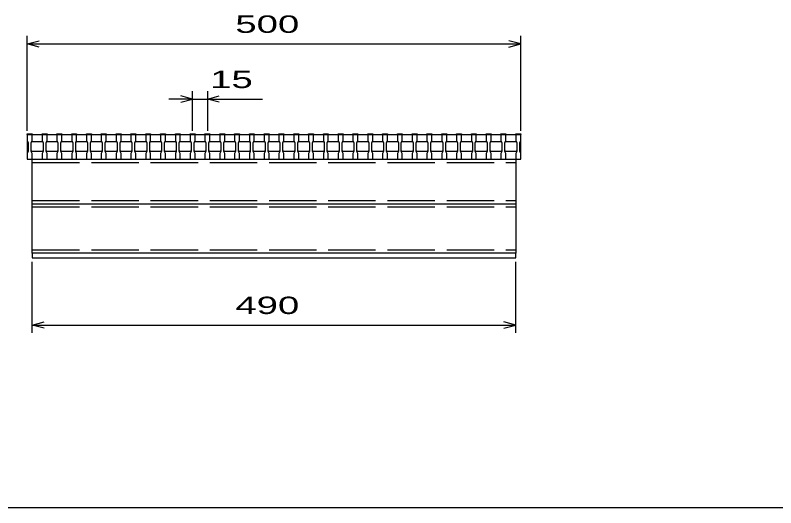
# Model space of a CAD drawing. Units: millimetres, scale not verified. Extents: x -1456 to 1385, y -1026 to 843.
# Drawn here: x -999 to -228, y -917 to -418 of the extents above; entities that cross this region are included whole.
import ezdxf
from ezdxf.enums import TextEntityAlignment as Align

# ---------------------------------------------------------------- set-up
doc = ezdxf.new("R2010")
doc.units = ezdxf.units.MM
doc.header["$LTSCALE"] = 8
doc.linetypes.add('DASHED', pattern=[7.5, 6, -1.5])
for name, color, linetype, lineweight in [('0_2', 150, 'Continuous', 25), ('16', 3, 'Continuous', 25), ('22', 4, 'Continuous', 25)]:
    doc.layers.add(name, color=color, linetype=linetype, lineweight=lineweight)
doc.styles.add('ベクトル', font='')
doc.styles.get('ベクトル').set_extended_font_data('ベクトル')

msp = doc.modelspace()

# ---------------------------------------------------------------- linework, layer by layer
at = {"layer": '0_2'}
msp.add_line((1384.8, -917.2), (-1383.2, -917.2), dxfattribs=at)
at = {"layer": '16'}
for p, q in [((-987, -539), (-987, -538.3)), ((-987, -538.3), (-982, -538.3)), ((-987, -539), (-987, -545)), ((-982, -539), (-987, -539)), ((-987, -539), (-987, -564)), ((-987, -539), (-487, -539)), ((-982, -538.3), (-982, -539)), ((-982, -545), (-982, -539)), ((-972, -539), (-972, -538.3)), ((-972, -538.3), (-967, -538.3)), ((-972, -539), (-972, -545)), ((-967, -539), (-972, -539)), ((-967, -538.3), (-967, -539)), ((-967, -545), (-967, -539)), ((-957, -539), (-957, -538.3)), ((-957, -538.3), (-952, -538.3)), ((-957, -539), (-957, -545)), ((-952, -539), (-957, -539)), ((-952, -538.3), (-952, -539)), ((-952, -545), (-952, -539)), ((-942, -539), (-942, -538.3)), ((-942, -538.3), (-937, -538.3)), ((-942, -539), (-942, -545)), ((-937, -539), (-942, -539)), ((-937, -538.3), (-937, -539)), ((-937, -545), (-937, -539)), ((-927, -539), (-927, -538.3)), ((-927, -538.3), (-922, -538.3)), ((-927, -539), (-927, -545)), ((-922, -539), (-927, -539)), ((-922, -538.3), (-922, -539)), ((-922, -545), (-922, -539)), ((-912, -539), (-912, -538.3)), ((-912, -538.3), (-907, -538.3)), ((-912, -539), (-912, -545)), ((-907, -539), (-912, -539)), ((-907, -538.3), (-907, -539)), ((-907, -545), (-907, -539)), ((-897, -539), (-897, -538.3)), ((-897, -538.3), (-892, -538.3)), ((-897, -539), (-897, -545)), ((-892, -539), (-897, -539)), ((-892, -538.3), (-892, -539)), ((-892, -545), (-892, -539)), ((-882, -539), (-882, -538.3)), ((-882, -538.3), (-877, -538.3)), ((-882, -539), (-882, -545)), ((-877, -539), (-882, -539)), ((-877, -538.3), (-877, -539)), ((-877, -545), (-877, -539)), ((-867, -539), (-867, -538.3)), ((-867, -538.3), (-862, -538.3)), ((-867, -539), (-867, -545)), ((-862, -539), (-867, -539)), ((-862, -538.3), (-862, -539)), ((-862, -545), (-862, -539)), ((-852, -539), (-852, -538.3)), ((-852, -538.3), (-847, -538.3)), ((-852, -539), (-852, -545)), ((-847, -539), (-852, -539)), ((-847, -538.3), (-847, -539)), ((-847, -545), (-847, -539)), ((-837, -539), (-837, -538.3)), ((-837, -538.3), (-832, -538.3)), ((-837, -539), (-837, -545)), ((-832, -539), (-837, -539)), ((-832, -538.3), (-832, -539)), ((-832, -545), (-832, -539)), ((-822, -539), (-822, -538.3)), ((-822, -538.3), (-817, -538.3)), ((-822, -539), (-822, -545)), ((-817, -539), (-822, -539)), ((-817, -538.3), (-817, -539)), ((-817, -545), (-817, -539)), ((-807, -539), (-807, -538.3)), ((-807, -538.3), (-802, -538.3)), ((-807, -539), (-807, -545)), ((-802, -539), (-807, -539)), ((-802, -538.3), (-802, -539)), ((-802, -545), (-802, -539)), ((-792, -539), (-792, -538.3)), ((-792, -538.3), (-787, -538.3)), ((-792, -539), (-792, -545)), ((-787, -539), (-792, -539)), ((-787, -538.3), (-787, -539)), ((-787, -545), (-787, -539)), ((-777, -539), (-777, -538.3)), ((-777, -538.3), (-772, -538.3)), ((-777, -539), (-777, -545)), ((-772, -539), (-777, -539)), ((-772, -538.3), (-772, -539)), ((-772, -545), (-772, -539)), ((-762, -539), (-762, -538.3)), ((-762, -538.3), (-757, -538.3)), ((-762, -539), (-762, -545)), ((-757, -539), (-762, -539)), ((-757, -538.3), (-757, -539)), ((-757, -545), (-757, -539)), ((-747, -539), (-747, -538.3)), ((-747, -538.3), (-742, -538.3)), ((-747, -539), (-747, -545)), ((-742, -539), (-747, -539)), ((-742, -538.3), (-742, -539)), ((-742, -545), (-742, -539)), ((-732, -539), (-732, -538.3)), ((-732, -538.3), (-727, -538.3)), ((-732, -539), (-732, -545)), ((-727, -539), (-732, -539)), ((-727, -538.3), (-727, -539)), ((-727, -545), (-727, -539)), ((-717, -539), (-717, -538.3)), ((-717, -538.3), (-712, -538.3)), ((-717, -539), (-717, -545)), ((-712, -539), (-717, -539)), ((-712, -538.3), (-712, -539)), ((-712, -545), (-712, -539)), ((-702, -539), (-702, -538.3)), ((-702, -538.3), (-697, -538.3)), ((-702, -539), (-702, -545)), ((-697, -539), (-702, -539)), ((-697, -538.3), (-697, -539)), ((-697, -545), (-697, -539)), ((-687, -539), (-687, -538.3)), ((-687, -538.3), (-682, -538.3)), ((-687, -539), (-687, -545)), ((-682, -539), (-687, -539)), ((-682, -538.3), (-682, -539)), ((-682, -545), (-682, -539)), ((-672, -539), (-672, -538.3)), ((-672, -538.3), (-667, -538.3)), ((-672, -539), (-672, -545)), ((-667, -539), (-672, -539)), ((-667, -538.3), (-667, -539)), ((-667, -545), (-667, -539)), ((-657, -539), (-657, -538.3)), ((-657, -538.3), (-652, -538.3)), ((-657, -539), (-657, -545)), ((-652, -539), (-657, -539)), ((-652, -538.3), (-652, -539)), ((-652, -545), (-652, -539)), ((-642, -539), (-642, -538.3)), ((-642, -538.3), (-637, -538.3)), ((-642, -539), (-642, -545)), ((-637, -539), (-642, -539)), ((-637, -538.3), (-637, -539)), ((-637, -545), (-637, -539)), ((-627, -539), (-627, -538.3)), ((-627, -538.3), (-622, -538.3)), ((-627, -539), (-627, -545)), ((-622, -539), (-627, -539)), ((-622, -538.3), (-622, -539)), ((-622, -545), (-622, -539)), ((-612, -539), (-612, -538.3)), ((-612, -538.3), (-607, -538.3)), ((-612, -539), (-612, -545)), ((-607, -539), (-612, -539)), ((-607, -538.3), (-607, -539)), ((-607, -545), (-607, -539)), ((-597, -539), (-597, -538.3)), ((-597, -538.3), (-592, -538.3)), ((-597, -539), (-597, -545)), ((-592, -539), (-597, -539)), ((-592, -538.3), (-592, -539)), ((-592, -545), (-592, -539)), ((-582, -539), (-582, -538.3)), ((-582, -538.3), (-577, -538.3)), ((-582, -539), (-582, -545)), ((-577, -539), (-582, -539)), ((-577, -538.3), (-577, -539)), ((-577, -545), (-577, -539)), ((-567, -539), (-567, -538.3)), ((-567, -538.3), (-562, -538.3)), ((-567, -539), (-567, -545)), ((-562, -539), (-567, -539)), ((-562, -538.3), (-562, -539)), ((-562, -545), (-562, -539)), ((-552, -539), (-552, -538.3)), ((-552, -538.3), (-547, -538.3)), ((-552, -539), (-552, -545)), ((-547, -539), (-552, -539)), ((-547, -538.3), (-547, -539)), ((-547, -545), (-547, -539)), ((-537, -539), (-537, -538.3)), ((-537, -538.3), (-532, -538.3)), ((-537, -539), (-537, -545)), ((-532, -539), (-537, -539)), ((-532, -538.3), (-532, -539)), ((-532, -545), (-532, -539)), ((-522, -539), (-522, -538.3)), ((-522, -538.3), (-517, -538.3)), ((-522, -539), (-522, -545)), ((-517, -539), (-522, -539)), ((-517, -538.3), (-517, -539)), ((-517, -545), (-517, -539)), ((-507, -539), (-507, -538.3)), ((-507, -538.3), (-502, -538.3)), ((-507, -539), (-507, -545)), ((-502, -539), (-507, -539)), ((-502, -538.3), (-502, -539)), ((-502, -545), (-502, -539)), ((-492, -539), (-492, -538.3)), ((-492, -538.3), (-487, -538.3)), ((-492, -539), (-492, -545)), ((-487, -539), (-492, -539)), ((-487, -538.3), (-487, -539)), ((-487, -545), (-487, -539)), ((-487, -564), (-487, -539)), ((-987, -545), (-986, -547)), ((-986, -547), (-986, -556)), ((-983, -547), (-982, -545)), ((-983, -547), (-982, -546)), ((-983, -556), (-983, -547)), ((-982, -546), (-972, -546)), ((-972, -545), (-971, -547)), ((-972, -546), (-971, -547)), ((-971, -547), (-971, -556)), ((-968, -547), (-967, -545)), ((-968, -547), (-967, -546)), ((-968, -556), (-968, -547)), ((-967, -546), (-957, -546)), ((-957, -545), (-956, -547)), ((-957, -546), (-956, -547)), ((-956, -547), (-956, -556)), ((-953, -547), (-952, -545)), ((-953, -547), (-952, -546)), ((-953, -556), (-953, -547)), ((-952, -546), (-942, -546)), ((-942, -545), (-941, -547)), ((-942, -546), (-941, -547)), ((-941, -547), (-941, -556)), ((-938, -547), (-937, -545)), ((-938, -547), (-937, -546)), ((-938, -556), (-938, -547)), ((-937, -546), (-927, -546)), ((-927, -545), (-926, -547)), ((-927, -546), (-926, -547)), ((-926, -547), (-926, -556)), ((-923, -547), (-922, -545)), ((-923, -547), (-922, -546)), ((-923, -556), (-923, -547)), ((-922, -546), (-912, -546)), ((-912, -545), (-911, -547)), ((-912, -546), (-911, -547)), ((-911, -547), (-911, -556)), ((-908, -547), (-907, -545)), ((-908, -547), (-907, -546)), ((-908, -556), (-908, -547)), ((-907, -546), (-897, -546)), ((-897, -545), (-896, -547)), ((-897, -546), (-896, -547)), ((-896, -547), (-896, -556)), ((-893, -547), (-892, -545)), ((-893, -547), (-892, -546)), ((-893, -556), (-893, -547)), ((-892, -546), (-882, -546)), ((-882, -545), (-881, -547)), ((-882, -546), (-881, -547)), ((-881, -547), (-881, -556)), ((-878, -547), (-877, -545)), ((-878, -547), (-877, -546)), ((-878, -556), (-878, -547)), ((-877, -546), (-867, -546)), ((-867, -545), (-866, -547)), ((-867, -546), (-866, -547)), ((-866, -547), (-866, -556)), ((-863, -547), (-862, -545)), ((-863, -547), (-862, -546)), ((-863, -556), (-863, -547)), ((-862, -546), (-852, -546)), ((-852, -545), (-851, -547)), ((-852, -546), (-851, -547)), ((-851, -547), (-851, -556)), ((-848, -547), (-847, -545)), ((-848, -547), (-847, -546)), ((-848, -556), (-848, -547)), ((-847, -546), (-837, -546)), ((-837, -545), (-836, -547)), ((-837, -546), (-836, -547)), ((-836, -547), (-836, -556)), ((-833, -547), (-832, -545)), ((-833, -547), (-832, -546)), ((-833, -556), (-833, -547)), ((-832, -546), (-822, -546)), ((-822, -545), (-821, -547)), ((-822, -546), (-821, -547)), ((-821, -547), (-821, -556)), ((-818, -547), (-817, -545)), ((-818, -547), (-817, -546)), ((-818, -556), (-818, -547)), ((-817, -546), (-807, -546)), ((-807, -545), (-806, -547)), ((-807, -546), (-806, -547)), ((-806, -547), (-806, -556)), ((-803, -547), (-802, -545)), ((-803, -547), (-802, -546)), ((-803, -556), (-803, -547)), ((-802, -546), (-792, -546)), ((-792, -545), (-791, -547)), ((-792, -546), (-791, -547)), ((-791, -547), (-791, -556)), ((-788, -547), (-787, -545)), ((-788, -547), (-787, -546)), ((-788, -556), (-788, -547)), ((-787, -546), (-777, -546)), ((-777, -545), (-776, -547)), ((-777, -546), (-776, -547)), ((-776, -547), (-776, -556)), ((-773, -547), (-772, -545)), ((-773, -547), (-772, -546)), ((-773, -556), (-773, -547)), ((-772, -546), (-762, -546)), ((-762, -545), (-761, -547)), ((-762, -546), (-761, -547)), ((-761, -547), (-761, -556)), ((-758, -547), (-757, -545)), ((-758, -547), (-757, -546)), ((-758, -556), (-758, -547)), ((-757, -546), (-747, -546)), ((-747, -545), (-746, -547)), ((-747, -546), (-746, -547)), ((-746, -547), (-746, -556)), ((-743, -547), (-742, -545)), ((-743, -547), (-742, -546)), ((-743, -556), (-743, -547)), ((-742, -546), (-732, -546)), ((-732, -545), (-731, -547)), ((-732, -546), (-731, -547)), ((-731, -547), (-731, -556)), ((-728, -547), (-727, -545)), ((-728, -547), (-727, -546)), ((-728, -556), (-728, -547)), ((-727, -546), (-717, -546)), ((-717, -545), (-716, -547)), ((-717, -546), (-716, -547)), ((-716, -547), (-716, -556)), ((-713, -547), (-712, -545)), ((-713, -547), (-712, -546)), ((-713, -556), (-713, -547)), ((-712, -546), (-702, -546)), ((-702, -545), (-701, -547)), ((-702, -546), (-701, -547)), ((-701, -547), (-701, -556)), ((-698, -547), (-697, -545)), ((-698, -547), (-697, -546)), ((-698, -556), (-698, -547)), ((-697, -546), (-687, -546)), ((-687, -545), (-686, -547)), ((-687, -546), (-686, -547)), ((-686, -547), (-686, -556)), ((-683, -547), (-682, -545)), ((-683, -547), (-682, -546)), ((-683, -556), (-683, -547)), ((-682, -546), (-672, -546)), ((-672, -545), (-671, -547)), ((-672, -546), (-671, -547)), ((-671, -547), (-671, -556)), ((-668, -547), (-667, -545)), ((-668, -547), (-667, -546)), ((-668, -556), (-668, -547)), ((-667, -546), (-657, -546)), ((-657, -545), (-656, -547)), ((-657, -546), (-656, -547)), ((-656, -547), (-656, -556)), ((-653, -547), (-652, -545)), ((-653, -547), (-652, -546)), ((-653, -556), (-653, -547)), ((-652, -546), (-642, -546)), ((-642, -545), (-641, -547)), ((-642, -546), (-641, -547)), ((-641, -547), (-641, -556)), ((-638, -547), (-637, -545)), ((-638, -547), (-637, -546)), ((-638, -556), (-638, -547)), ((-637, -546), (-627, -546)), ((-627, -545), (-626, -547)), ((-627, -546), (-626, -547)), ((-626, -547), (-626, -556)), ((-623, -547), (-622, -545)), ((-623, -547), (-622, -546)), ((-623, -556), (-623, -547)), ((-622, -546), (-612, -546)), ((-612, -545), (-611, -547)), ((-612, -546), (-611, -547)), ((-611, -547), (-611, -556)), ((-608, -547), (-607, -545)), ((-608, -547), (-607, -546)), ((-608, -556), (-608, -547)), ((-607, -546), (-597, -546)), ((-597, -545), (-596, -547)), ((-597, -546), (-596, -547)), ((-596, -547), (-596, -556)), ((-593, -547), (-592, -545)), ((-593, -547), (-592, -546)), ((-593, -556), (-593, -547)), ((-592, -546), (-582, -546)), ((-582, -545), (-581, -547)), ((-582, -546), (-581, -547)), ((-581, -547), (-581, -556)), ((-578, -547), (-577, -545)), ((-578, -547), (-577, -546)), ((-578, -556), (-578, -547)), ((-577, -546), (-567, -546)), ((-567, -545), (-566, -547)), ((-567, -546), (-566, -547)), ((-566, -547), (-566, -556)), ((-563, -547), (-562, -545)), ((-563, -547), (-562, -546)), ((-563, -556), (-563, -547)), ((-562, -546), (-552, -546)), ((-552, -545), (-551, -547)), ((-552, -546), (-551, -547)), ((-551, -547), (-551, -556)), ((-548, -547), (-547, -545)), ((-548, -547), (-547, -546)), ((-548, -556), (-548, -547)), ((-547, -546), (-537, -546)), ((-537, -545), (-536, -547)), ((-537, -546), (-536, -547)), ((-536, -547), (-536, -556)), ((-533, -547), (-532, -545)), ((-533, -547), (-532, -546)), ((-533, -556), (-533, -547)), ((-532, -546), (-522, -546)), ((-522, -545), (-521, -547)), ((-522, -546), (-521, -547)), ((-521, -547), (-521, -556)), ((-518, -547), (-517, -545)), ((-518, -547), (-517, -546)), ((-518, -556), (-518, -547)), ((-517, -546), (-507, -546)), ((-507, -545), (-506, -547)), ((-507, -546), (-506, -547)), ((-506, -547), (-506, -556)), ((-503, -547), (-502, -545)), ((-503, -547), (-502, -546)), ((-503, -556), (-503, -547)), ((-502, -546), (-492, -546)), ((-492, -545), (-491, -547)), ((-492, -546), (-491, -547)), ((-491, -547), (-491, -556)), ((-488, -547), (-487, -545)), ((-488, -556), (-488, -547)), ((-986, -556), (-987, -558)), ((-987, -558), (-987, -564)), ((-982, -556), (-983, -555)), ((-982, -558), (-983, -556)), ((-972, -556), (-982, -556)), ((-982, -564), (-982, -558)), ((-971, -555), (-972, -556)), ((-971, -556), (-972, -558)), ((-972, -558), (-972, -564)), ((-967, -556), (-968, -555)), ((-967, -558), (-968, -556)), ((-957, -556), (-967, -556)), ((-967, -564), (-967, -558)), ((-956, -555), (-957, -556)), ((-956, -556), (-957, -558)), ((-957, -558), (-957, -564)), ((-952, -556), (-953, -555)), ((-952, -558), (-953, -556)), ((-942, -556), (-952, -556)), ((-952, -564), (-952, -558)), ((-941, -555), (-942, -556)), ((-941, -556), (-942, -558)), ((-942, -558), (-942, -564)), ((-937, -556), (-938, -555)), ((-937, -558), (-938, -556)), ((-927, -556), (-937, -556)), ((-937, -564), (-937, -558)), ((-926, -555), (-927, -556)), ((-926, -556), (-927, -558)), ((-927, -558), (-927, -564)), ((-922, -556), (-923, -555)), ((-922, -558), (-923, -556)), ((-912, -556), (-922, -556)), ((-922, -564), (-922, -558)), ((-911, -555), (-912, -556)), ((-911, -556), (-912, -558)), ((-912, -558), (-912, -564)), ((-907, -556), (-908, -555)), ((-907, -558), (-908, -556)), ((-897, -556), (-907, -556)), ((-907, -564), (-907, -558)), ((-896, -555), (-897, -556)), ((-896, -556), (-897, -558)), ((-897, -558), (-897, -564)), ((-892, -556), (-893, -555)), ((-892, -558), (-893, -556)), ((-882, -556), (-892, -556)), ((-892, -564), (-892, -558)), ((-881, -555), (-882, -556)), ((-881, -556), (-882, -558)), ((-882, -558), (-882, -564)), ((-877, -556), (-878, -555)), ((-877, -558), (-878, -556)), ((-867, -556), (-877, -556)), ((-877, -564), (-877, -558)), ((-866, -555), (-867, -556)), ((-866, -556), (-867, -558)), ((-867, -558), (-867, -564)), ((-862, -556), (-863, -555)), ((-862, -558), (-863, -556)), ((-852, -556), (-862, -556)), ((-862, -564), (-862, -558)), ((-851, -555), (-852, -556)), ((-851, -556), (-852, -558)), ((-852, -558), (-852, -564)), ((-847, -556), (-848, -555)), ((-847, -558), (-848, -556)), ((-837, -556), (-847, -556)), ((-847, -564), (-847, -558)), ((-836, -555), (-837, -556)), ((-836, -556), (-837, -558)), ((-837, -558), (-837, -564)), ((-832, -556), (-833, -555)), ((-832, -558), (-833, -556)), ((-822, -556), (-832, -556)), ((-832, -564), (-832, -558)), ((-821, -555), (-822, -556)), ((-821, -556), (-822, -558)), ((-822, -558), (-822, -564)), ((-817, -556), (-818, -555)), ((-817, -558), (-818, -556)), ((-807, -556), (-817, -556)), ((-817, -564), (-817, -558)), ((-806, -555), (-807, -556)), ((-806, -556), (-807, -558)), ((-807, -558), (-807, -564)), ((-802, -556), (-803, -555)), ((-802, -558), (-803, -556)), ((-792, -556), (-802, -556)), ((-802, -564), (-802, -558)), ((-791, -555), (-792, -556)), ((-791, -556), (-792, -558)), ((-792, -558), (-792, -564)), ((-787, -556), (-788, -555)), ((-787, -558), (-788, -556)), ((-777, -556), (-787, -556)), ((-787, -564), (-787, -558)), ((-776, -555), (-777, -556)), ((-776, -556), (-777, -558)), ((-777, -558), (-777, -564)), ((-772, -556), (-773, -555)), ((-772, -558), (-773, -556)), ((-762, -556), (-772, -556)), ((-772, -564), (-772, -558)), ((-761, -555), (-762, -556)), ((-761, -556), (-762, -558)), ((-762, -558), (-762, -564)), ((-757, -556), (-758, -555)), ((-757, -558), (-758, -556)), ((-747, -556), (-757, -556)), ((-757, -564), (-757, -558)), ((-746, -555), (-747, -556)), ((-746, -556), (-747, -558)), ((-747, -558), (-747, -564)), ((-742, -556), (-743, -555)), ((-742, -558), (-743, -556)), ((-732, -556), (-742, -556)), ((-742, -564), (-742, -558)), ((-731, -555), (-732, -556)), ((-731, -556), (-732, -558)), ((-732, -558), (-732, -564)), ((-727, -556), (-728, -555)), ((-727, -558), (-728, -556)), ((-717, -556), (-727, -556)), ((-727, -564), (-727, -558)), ((-716, -555), (-717, -556)), ((-716, -556), (-717, -558)), ((-717, -558), (-717, -564)), ((-712, -556), (-713, -555)), ((-712, -558), (-713, -556)), ((-702, -556), (-712, -556)), ((-712, -564), (-712, -558)), ((-701, -555), (-702, -556)), ((-701, -556), (-702, -558)), ((-702, -558), (-702, -564)), ((-697, -556), (-698, -555)), ((-697, -558), (-698, -556)), ((-687, -556), (-697, -556)), ((-697, -564), (-697, -558)), ((-686, -555), (-687, -556)), ((-686, -556), (-687, -558)), ((-687, -558), (-687, -564)), ((-682, -556), (-683, -555)), ((-682, -558), (-683, -556)), ((-672, -556), (-682, -556)), ((-682, -564), (-682, -558)), ((-671, -555), (-672, -556)), ((-671, -556), (-672, -558)), ((-672, -558), (-672, -564)), ((-667, -556), (-668, -555)), ((-667, -558), (-668, -556)), ((-657, -556), (-667, -556)), ((-667, -564), (-667, -558)), ((-656, -555), (-657, -556)), ((-656, -556), (-657, -558)), ((-657, -558), (-657, -564)), ((-652, -556), (-653, -555)), ((-652, -558), (-653, -556)), ((-642, -556), (-652, -556)), ((-652, -564), (-652, -558)), ((-641, -555), (-642, -556)), ((-641, -556), (-642, -558)), ((-642, -558), (-642, -564)), ((-637, -556), (-638, -555)), ((-637, -558), (-638, -556)), ((-627, -556), (-637, -556)), ((-637, -564), (-637, -558)), ((-626, -555), (-627, -556)), ((-626, -556), (-627, -558)), ((-627, -558), (-627, -564)), ((-622, -556), (-623, -555)), ((-622, -558), (-623, -556)), ((-612, -556), (-622, -556)), ((-622, -564), (-622, -558)), ((-611, -555), (-612, -556)), ((-611, -556), (-612, -558)), ((-612, -558), (-612, -564)), ((-607, -556), (-608, -555)), ((-607, -558), (-608, -556)), ((-597, -556), (-607, -556)), ((-607, -564), (-607, -558)), ((-596, -555), (-597, -556)), ((-596, -556), (-597, -558)), ((-597, -558), (-597, -564)), ((-592, -556), (-593, -555)), ((-592, -558), (-593, -556)), ((-582, -556), (-592, -556)), ((-592, -564), (-592, -558)), ((-581, -555), (-582, -556)), ((-581, -556), (-582, -558)), ((-582, -558), (-582, -564)), ((-577, -556), (-578, -555)), ((-577, -558), (-578, -556)), ((-567, -556), (-577, -556)), ((-577, -564), (-577, -558)), ((-566, -555), (-567, -556)), ((-566, -556), (-567, -558)), ((-567, -558), (-567, -564)), ((-562, -556), (-563, -555)), ((-562, -558), (-563, -556)), ((-552, -556), (-562, -556)), ((-562, -564), (-562, -558)), ((-551, -555), (-552, -556)), ((-551, -556), (-552, -558)), ((-552, -558), (-552, -564)), ((-547, -556), (-548, -555)), ((-547, -558), (-548, -556)), ((-537, -556), (-547, -556)), ((-547, -564), (-547, -558)), ((-536, -555), (-537, -556)), ((-536, -556), (-537, -558)), ((-537, -558), (-537, -564)), ((-532, -556), (-533, -555)), ((-532, -558), (-533, -556)), ((-522, -556), (-532, -556)), ((-532, -564), (-532, -558)), ((-521, -555), (-522, -556)), ((-521, -556), (-522, -558)), ((-522, -558), (-522, -564)), ((-517, -556), (-518, -555)), ((-517, -558), (-518, -556)), ((-507, -556), (-517, -556)), ((-517, -564), (-517, -558)), ((-506, -555), (-507, -556)), ((-506, -556), (-507, -558)), ((-507, -558), (-507, -564)), ((-502, -556), (-503, -555)), ((-502, -558), (-503, -556)), ((-492, -556), (-502, -556)), ((-502, -564), (-502, -558)), ((-491, -555), (-492, -556)), ((-491, -556), (-492, -558)), ((-492, -558), (-492, -564)), ((-487, -558), (-488, -556)), ((-487, -564), (-487, -558)), ((-987, -564), (-982, -564)), ((-987, -564), (-487, -564)), ((-982, -564), (-492, -564)), ((-982, -659), (-982, -564)), ((-972, -564), (-967, -564)), ((-957, -564), (-952, -564)), ((-942, -564), (-937, -564)), ((-927, -564), (-922, -564)), ((-912, -564), (-907, -564)), ((-897, -564), (-892, -564)), ((-882, -564), (-877, -564)), ((-867, -564), (-862, -564)), ((-852, -564), (-847, -564)), ((-837, -564), (-832, -564)), ((-822, -564), (-817, -564)), ((-807, -564), (-802, -564)), ((-792, -564), (-787, -564)), ((-777, -564), (-772, -564)), ((-762, -564), (-757, -564)), ((-747, -564), (-742, -564)), ((-732, -564), (-727, -564)), ((-717, -564), (-712, -564)), ((-702, -564), (-697, -564)), ((-687, -564), (-682, -564)), ((-672, -564), (-667, -564)), ((-657, -564), (-652, -564)), ((-642, -564), (-637, -564)), ((-627, -564), (-622, -564)), ((-612, -564), (-607, -564)), ((-597, -564), (-592, -564)), ((-582, -564), (-577, -564)), ((-567, -564), (-562, -564)), ((-552, -564), (-547, -564)), ((-537, -564), (-532, -564)), ((-522, -564), (-517, -564)), ((-507, -564), (-502, -564)), ((-492, -564), (-487, -564)), ((-492, -564), (-492, -659)), ((-982, -609), (-492, -609)), ((-492, -659), (-982, -659)), ((-982, -659), (-982, -664)), ((-492, -659), (-982, -659)), ((-492, -664), (-492, -659)), ((-982, -664), (-492, -664))]:
    msp.add_line(p, q, dxfattribs=at)
at = {"layer": '16', "linetype": 'DASHED'}
for p, q in [((-982, -567.2), (-492, -567.2)), ((-982, -605.8), (-492, -605.8)), ((-982, -612.2), (-492, -612.2)), ((-982, -655.8), (-492, -655.8))]:
    msp.add_line(p, q, dxfattribs=at)
at = {"layer": '22'}
for p, q in [((-987, -535), (-987, -439)), ((-487, -535), (-487, -439)), ((-987, -447), (-975, -443.8)), ((-975, -450.2), (-987, -447)), ((-987, -447), (-487, -447)), ((-487, -447), (-499, -443.8)), ((-499, -450.2), (-487, -447)), ((-819.5, -503), (-831.5, -499.8)), ((-819.5, -535), (-819.5, -495)), ((-804.5, -495), (-804.5, -535)), ((-804.5, -503), (-792.5, -499.8)), ((-819.5, -503), (-843.5, -503)), ((-831.5, -506.2), (-819.5, -503)), ((-819.5, -503), (-804.5, -503)), ((-804.5, -503), (-748.5, -503)), ((-792.5, -506.2), (-804.5, -503)), ((-982, -740), (-982, -668)), ((-492, -740), (-492, -668)), ((-982, -732), (-970, -728.8)), ((-970, -735.2), (-982, -732)), ((-982, -732), (-492, -732)), ((-492, -732), (-504, -728.8)), ((-504, -735.2), (-492, -732))]:
    msp.add_line(p, q, dxfattribs=at)

# ---------------------------------------------------------------- texts
at = {"layer": '22', "color": 2, "style": 'ベクトル', "width": 1.65}
for s, p in [(' 500 ', (-787, -427)), (' 15 ', (-812.5, -483)), (' 490 ', (-787, -712))]:
    msp.add_text(s, height=17.6, dxfattribs=at).set_placement(p, align=Align.MIDDLE_LEFT)

doc.saveas('drawing.dxf')
